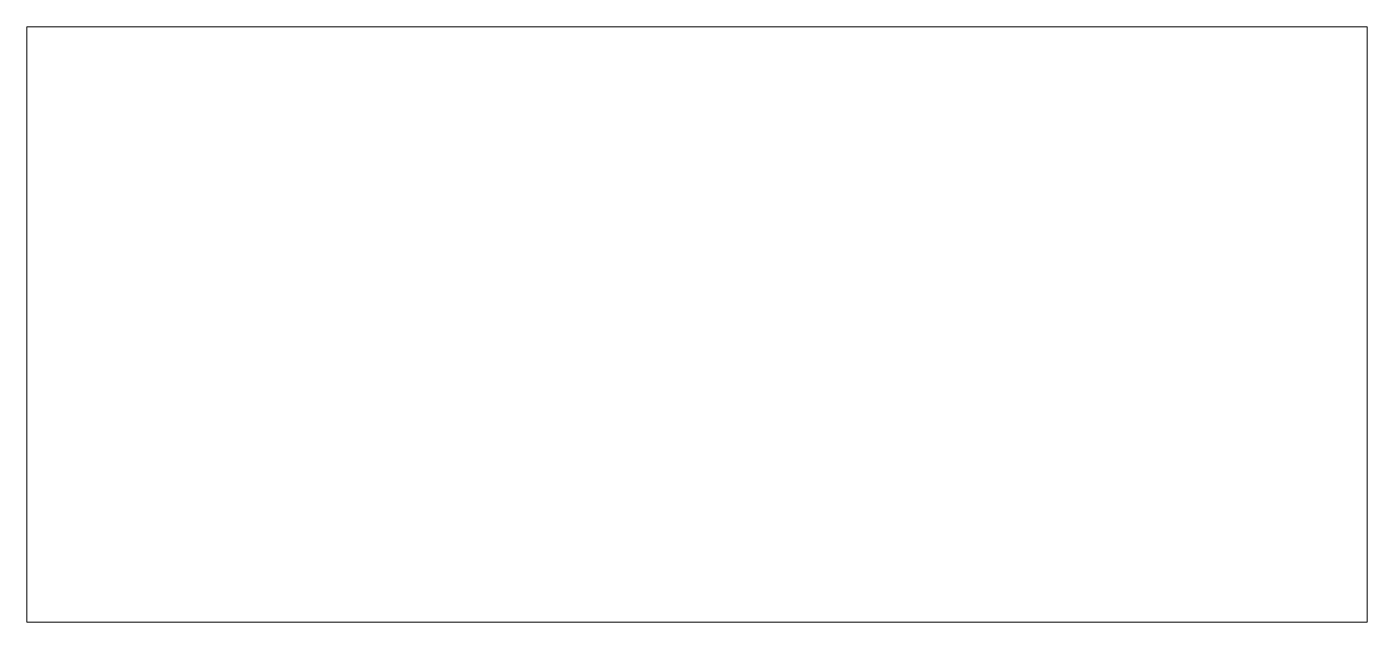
# Model space of a CAD drawing. Header units: millimetres. Extents: x -24.8 to 65.2, y -9.3 to 30.7.
import ezdxf

# ---------------------------------------------------------------- set-up
doc = ezdxf.new("R2010")
doc.units = ezdxf.units.MM

msp = doc.modelspace()

# ---------------------------------------------------------------- linework, layer by layer
at = {"color": 7, "linetype": 'Continuous', "lineweight": 15}
for p, q in [((-24.845, 30.745), (-24.845, -9.255)), ((-24.845, 30.745), (65.155, 30.745)), ((65.155, 30.745), (65.155, -9.255)), ((-24.845, -9.255), (65.155, -9.255))]:
    msp.add_line(p, q, dxfattribs=at)

doc.saveas('drawing.dxf')
